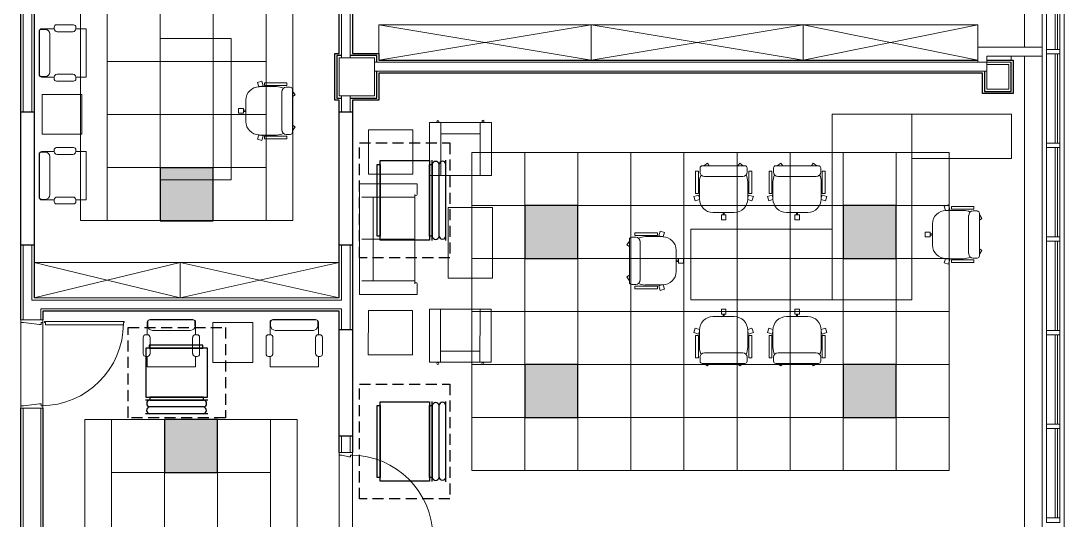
# Model space of a CAD drawing. Header units: millimetres. Extents: x 1722 to 7525, y 2254 to 6279.
# Drawn here: x 6345 to 7525, y 3933 to 4498 of the extents above; entities that cross this region are included whole.
import ezdxf

# ---------------------------------------------------------------- set-up
doc = ezdxf.new("R2010")
doc.units = ezdxf.units.MM
doc.linetypes.add('DASHED2', pattern=[0.375, 0.25, -0.125])
for name, color, linetype in [('-LIGHT', 6, 'Continuous'), ('-SYM', 4, 'Continuous'), ('M-DUCTS', 4, 'Continuous'), ('M-UP', 3, 'Continuous')]:
    doc.layers.add(name, color=color, linetype=linetype)
for name, color, linetype, lineweight in [('A-CLNG', 13, 'Continuous', 9), ('A-CLNG-PATT', 13, 'Continuous', 9), ('A-DOOR', 31, 'Continuous', 9), ('A-DOOR-FRAM', 31, 'Continuous', 18), ('A-GLAZ-CURT', 52, 'Continuous', 9), ('A-GLAZ-CWMG', 51, 'Continuous', 9), ('A-WALL', 113, 'Continuous', 9), ('A-WALL-FNSH', 113, 'Continuous', 30), ('I-FURN', 30, 'Continuous', 9), ('S-COLS', 52, 'Continuous', 9)]:
    doc.layers.add(name, color=color, linetype=linetype, lineweight=lineweight)

# ---------------------------------------------------------------- blocks, each defined once
blk = doc.blocks.new('za-IN-wood door-single panel - 100x210-5134369-08-Fourth Floor Level__18_90')
at = {"layer": 'A-DOOR'}
for p, q in [((0.446, 0.981), (0.446, 0.101)), ((0.47, 0.981), (0.446, 0.981)), ((0.47, 0.991), (0.47, 0.981)), ((0.484, 0.991), (0.47, 0.991)), ((0.484, 0.091), (0.484, 0.991)), ((-0.45, 0.052), (-0.47, 0.052)), ((-0.47, -0.048), (-0.45, 0.032)), ((-0.45, 0.032), (-0.45, 0.052)), ((0.47, 0.101), (0.446, 0.101)), ((0.47, 0.052), (0.45, 0.052)), ((0.45, 0.052), (0.45, 0.032)), ((0.45, 0.032), (0.47, -0.048)), ((0.47, 0.091), (0.47, 0.101)), ((0.484, 0.091), (0.47, 0.091))]:
    blk.add_line(p, q, dxfattribs=at)
blk.add_arc((0.458, 0.053), 0.928, 90, 180, dxfattribs=at)
at = {"layer": 'A-DOOR-FRAM'}
for p, q in [((-0.47, 0.072), (-0.5, 0.072)), ((-0.5, 0.072), (-0.5, -0.078)), ((-0.47, 0.052), (-0.47, 0.072)), ((0.47, 0.072), (0.47, 0.052)), ((0.5, 0.072), (0.47, 0.072)), ((0.5, -0.078), (0.5, 0.072)), ((-0.5, -0.078), (-0.47, -0.078)), ((-0.47, -0.078), (-0.47, -0.048)), ((0.47, -0.048), (0.47, -0.078)), ((0.47, -0.078), (0.5, -0.078))]:
    blk.add_line(p, q, dxfattribs=at)
blk = doc.blocks.new('za-IN-wood door-single panel - 100x210-5134376-08-Fourth Floor Level__18_90')
at = {"layer": 'A-DOOR'}
for p, q in [((-0.47, 0.098), (-0.45, -0.082)), ((0.45, -0.082), (0.47, 0.098)), ((-0.45, -0.102), (-0.47, -0.102)), ((-0.45, -0.082), (-0.45, -0.102)), ((0.45, -0.102), (0.45, -0.082)), ((0.47, -0.102), (0.45, -0.102)), ((0.446, -1.031), (0.446, -0.151)), ((0.47, -0.151), (0.446, -0.151)), ((0.47, -0.141), (0.47, -0.151)), ((0.484, -0.141), (0.47, -0.141)), ((0.484, -0.141), (0.484, -1.041)), ((0.47, -1.031), (0.446, -1.031)), ((0.47, -1.041), (0.47, -1.031)), ((0.484, -1.041), (0.47, -1.041))]:
    blk.add_line(p, q, dxfattribs=at)
blk.add_arc((0.458, -0.103), 0.928, 180, 270, dxfattribs=at)
at = {"layer": 'A-DOOR-FRAM'}
for p, q in [((-0.5, 0.128), (-0.47, 0.128)), ((-0.5, -0.122), (-0.5, 0.128)), ((-0.47, 0.128), (-0.47, 0.098)), ((0.47, 0.128), (0.5, 0.128)), ((0.47, 0.098), (0.47, 0.128)), ((0.5, 0.128), (0.5, -0.122)), ((-0.47, -0.102), (-0.47, -0.122)), ((0.47, -0.122), (0.47, -0.102)), ((-0.47, -0.122), (-0.5, -0.122)), ((0.5, -0.122), (0.47, -0.122))]:
    blk.add_line(p, q, dxfattribs=at)
blk = doc.blocks.new('za-Column bi Cover - se5_400b_430amm-4961025-08-Fourth Floor Level__18_90')
at = {"layer": 'S-COLS', "lineweight": 15}
for p, q in [((-0.2, 0.215), (0.2, 0.215)), ((-0.2, -0.215), (-0.2, 0.215)), ((0.2, 0.215), (0.2, -0.215)), ((0.2, -0.215), (-0.2, -0.215))]:
    blk.add_line(p, q, dxfattribs=at)
blk = doc.blocks.new('za-Column bi Cover - se7_250b_280amm-4961027-08-Fourth Floor Level__18_90')
at = {"layer": 'S-COLS', "lineweight": 15}
for p, q in [((-0.125, 0.14), (0.125, 0.14)), ((-0.125, -0.14), (-0.125, 0.14)), ((0.125, 0.14), (0.125, -0.14)), ((0.125, -0.14), (-0.125, -0.14))]:
    blk.add_line(p, q, dxfattribs=at)
blk = doc.blocks.new('System Panel - Glazed-4624688-08-Fourth Floor Level__18_90')
at = {"layer": 'A-GLAZ-CURT'}
for p, q in [((-0.505, -0.049), (-0.505, -0.024)), ((-0.505, -0.024), (0.505, -0.024)), ((0.505, -0.049), (-0.505, -0.049)), ((0.505, -0.024), (0.505, -0.049))]:
    blk.add_line(p, q, dxfattribs=at)
blk = doc.blocks.new('Rectangular Mullion - 50mm x 150mm-4624682-08-Fourth Floor Level__18_90')
at = {"layer": 'A-GLAZ-CWMG'}
for p, q in [((36.576, -0.582), (36.576, 0.428)), ((36.726, -0.582), (36.726, 0.428))]:
    blk.add_line(p, q, dxfattribs=at)
blk = doc.blocks.new('Rectangular Mullion - 50mm x 150mm-4624683-08-Fourth Floor Level__18_90')
at = {"layer": 'A-GLAZ-CWMG'}
for p, q in [((0.025, 0.075), (-0.025, 0.075)), ((-0.025, 0.075), (-0.025, -0.075)), ((0.025, -0.075), (0.025, 0.075)), ((-0.025, -0.075), (0.025, -0.075))]:
    blk.add_line(p, q, dxfattribs=at)
blk = doc.blocks.new('jsdfksdf')
at = {"layer": 'I-FURN'}
for p, q in [((142805.2, 434311.1), (142791, 434311.1)), ((142805.2, 434313), (142805.2, 434311.1)), ((142827.1, 434315.6), (142807.9, 434315.6)), ((142829.7, 434311.1), (142829.7, 434313)), ((142841.5, 434311.1), (142829.7, 434311.1)), ((142841.5, 434311.1), (142841.5, 434256.5)), ((142788.1, 434308), (142788.1, 434259.7)), ((142788.5, 434308.6), (142788.5, 434259.1)), ((142790.6, 434310.5), (142795.2, 434310.5)), ((142800.2, 434305.4), (142800.2, 434262.2)), ((142808.5, 434307.9), (142826.4, 434307.9)), ((142925.2, 434300.3), (142925.2, 434140.3)), ((143005.2, 434300.3), (142925.2, 434300.3)), ((143005.2, 434140.3), (143005.2, 434300.3)), ((142790.6, 434257.2), (142795.2, 434257.2)), ((142805.1, 434256.5), (142791, 434256.5)), ((142805.1, 434256.5), (142805.1, 434254.7)), ((142807.8, 434252), (142827.1, 434252)), ((142826.4, 434259.7), (142808.4, 434259.7)), ((142841.5, 434256.5), (142829.7, 434256.5)), ((142829.7, 434254.6), (142829.7, 434256.5)), ((143035, 434250.4), (143039.9, 434252)), ((143039.9, 434252), (143041.6, 434246.6)), ((143036.6, 434245.6), (143035, 434250.4)), ((143037.1, 434245.7), (143056.7, 434245.7)), ((143041.6, 434246.6), (143038.6, 434245.7)), ((143043.2, 434250.1), (143068.5, 434250.1)), ((143043.2, 434250.1), (143043.2, 434246.9)), ((143043.2, 434246.9), (143068.5, 434246.9)), ((143072.2, 434245), (143067.7, 434245)), ((143068.5, 434250.1), (143068.5, 434246.9)), ((143074.8, 434194.2), (143074.8, 434242.5)), ((143077.6, 434236.6), (143074.8, 434240.5)), ((142836.5, 434236.9), (142791.5, 434236.8)), ((142791.5, 434236.8), (142836.5, 434236.9)), ((142791.5, 434236.8), (142791.5, 434191.8)), ((142791.5, 434191.8), (142791.5, 434236.8)), ((142836.5, 434191.9), (142836.5, 434236.9)), ((142836.5, 434236.9), (142836.5, 434191.9)), ((143021.8, 434206.3), (143021.8, 434230.4)), ((143062.7, 434196.8), (143062.7, 434239.9)), ((143074.8, 434234.6), (143077.6, 434236.6)), ((143013.6, 434220.9), (143019.2, 434220.9)), ((143013.6, 434215.8), (143013.6, 434220.9)), ((143019.2, 434215.8), (143019.2, 434220.9)), ((143019.2, 434219), (143021.8, 434219)), ((143019.2, 434217.7), (143019.2, 434219)), ((143019.2, 434217.7), (143021.8, 434217.7)), ((143021.8, 434217.7), (143021.8, 434219)), ((143013.6, 434215.8), (143019.2, 434215.8)), ((143229.7, 434205.1), (143242.4, 434205.2)), ((143299.7, 434205.2), (143229.7, 434205.1)), ((143229.7, 434205.1), (143229.8, 434145.1)), ((143229.7, 434205.1), (143229.8, 434145.1)), ((143242.4, 434205.2), (143242.4, 434192.5)), ((143287, 434205.2), (143242.4, 434205.2)), ((143242.4, 434205.2), (143242.5, 434145.2)), ((143287, 434205.2), (143287, 434192.5)), ((143287, 434205.2), (143287.1, 434145.2)), ((143299.7, 434205.2), (143287, 434205.2)), ((143299.7, 434205.2), (143299.8, 434145.2)), ((143299.7, 434205.2), (143299.8, 434145.2)), ((143685.1, 434214.4), (143775.1, 434214.4)), ((143685.1, 434004.4), (143685.1, 434214.4)), ((143888.1, 434214.4), (143775.1, 434214.4)), ((143775.1, 434214.4), (143775.1, 434164.4)), ((143775.1, 434214.4), (143775.1, 434164.4)), ((143888.1, 434214.4), (143775.1, 434214.4)), ((143775.1, 434214.4), (143775.1, 434004.4)), ((143888.1, 434164.4), (143888.1, 434214.4)), ((143888.1, 434164.4), (143888.1, 434214.4)), ((143074.8, 434202.1), (143077.6, 434200.1)), ((143077.6, 434200.1), (143074.8, 434195.9)), ((143160.7, 434196.7), (143210.7, 434196.8)), ((143210.7, 434196.8), (143160.7, 434196.7)), ((143160.7, 434146.7), (143160.7, 434196.7)), ((143160.7, 434196.7), (143160.7, 434146.7)), ((143210.7, 434196.8), (143210.7, 434146.8)), ((143210.7, 434146.8), (143210.7, 434196.8)), ((142791.5, 434191.8), (142836.5, 434191.9)), ((142836.5, 434191.9), (142791.5, 434191.8)), ((143035, 434186.3), (143036.6, 434191.1)), ((143039.9, 434184.7), (143035, 434186.3)), ((143037.1, 434191), (143056.7, 434191)), ((143041.6, 434190.1), (143038.6, 434191)), ((143039.9, 434184.7), (143041.6, 434190.1)), ((143043.2, 434189.8), (143068.5, 434189.8)), ((143043.2, 434186.6), (143043.2, 434189.8)), ((143043.2, 434186.6), (143068.5, 434186.6)), ((143072.2, 434191.7), (143067.7, 434191.7)), ((143068.5, 434186.6), (143068.5, 434189.8)), ((143287, 434192.5), (143242.4, 434192.5)), ((142788.5, 434120.1), (142788.5, 434169.6)), ((142790.6, 434171.6), (142795.2, 434171.6)), ((142805.1, 434172.2), (142791, 434172.2)), ((142805.1, 434172.2), (142805.1, 434174)), ((142807.8, 434176.7), (142827.1, 434176.7)), ((142829.7, 434174.1), (142829.7, 434172.2)), ((142841.5, 434172.2), (142829.7, 434172.2)), ((142841.5, 434117.6), (142841.5, 434172.2)), ((142788.1, 434120.8), (142788.1, 434169)), ((142800.2, 434123.3), (142800.2, 434166.5)), ((142826.4, 434169), (142808.4, 434169)), ((143544, 434159.1), (143539.8, 434156.2)), ((143546.1, 434156.2), (143544, 434159.1)), ((143578.5, 434156.2), (143580.6, 434159.1)), ((143580.6, 434159.1), (143584.5, 434156.2)), ((143627.2, 434159.1), (143623, 434156.2)), ((143629.3, 434156.2), (143627.2, 434159.1)), ((143661.7, 434156.2), (143663.8, 434159.1)), ((143663.8, 434159.1), (143667.7, 434156.2)), ((143775.1, 434164.4), (143888.1, 434164.4)), ((143775.1, 434164.4), (143888.1, 434164.4)), ((143210.7, 434146.8), (143160.7, 434146.7)), ((143160.7, 434146.7), (143210.7, 434146.8)), ((143530.6, 434149.9), (143533.8, 434149.9)), ((143530.6, 434124.7), (143530.6, 434149.9)), ((143533.8, 434124.7), (143533.8, 434149.9)), ((143535.7, 434153.7), (143535.7, 434149.2)), ((143538.2, 434156.2), (143586.4, 434156.2)), ((143589, 434153.7), (143589, 434149.2)), ((143590.8, 434124.7), (143590.8, 434149.9)), ((143594.1, 434149.9), (143590.8, 434149.9)), ((143594.1, 434124.7), (143594.1, 434149.9)), ((143613.8, 434149.9), (143617, 434149.9)), ((143613.8, 434124.7), (143613.8, 434149.9)), ((143617, 434124.7), (143617, 434149.9)), ((143618.9, 434153.7), (143618.9, 434149.2)), ((143621.4, 434156.2), (143669.6, 434156.2)), ((143672.2, 434153.7), (143672.2, 434149.2)), ((143674, 434124.7), (143674, 434149.9)), ((143677.3, 434149.9), (143674, 434149.9)), ((143677.3, 434124.7), (143677.3, 434149.9)), ((142925.2, 434140.3), (143005.2, 434140.3)), ((143150.6, 434135.7), (143150.6, 434010.7)), ((143215.6, 434135.7), (143150.6, 434135.7)), ((143215.6, 434123.8), (143215.6, 434135.7)), ((143229.8, 434145.1), (143242.5, 434145.2)), ((143299.8, 434145.2), (143229.8, 434145.1)), ((143299.8, 434145.2), (143287.1, 434145.2)), ((143535, 434118.5), (143535, 434138.1)), ((143540.7, 434144.1), (143583.9, 434144.1)), ((143589.6, 434118.5), (143589.6, 434138.1)), ((143618.2, 434118.5), (143618.2, 434138.1)), ((143623.9, 434144.1), (143667.1, 434144.1)), ((143672.8, 434118.5), (143672.8, 434138.1)), ((143213.1, 434022.7), (143213.1, 434123.8)), ((143528.6, 434121.3), (143534, 434123.1)), ((143530.6, 434124.7), (143533.8, 434124.7)), ((143534, 434123.1), (143535, 434120)), ((143590.6, 434123.1), (143589.6, 434120)), ((143596, 434121.3), (143590.6, 434123.1)), ((143594.1, 434124.7), (143590.8, 434124.7)), ((143611.8, 434121.3), (143617.2, 434123.1)), ((143613.8, 434124.7), (143617, 434124.7)), ((143617.2, 434123.1), (143618.2, 434120)), ((143673.8, 434123.1), (143672.8, 434120)), ((143679.2, 434121.3), (143673.8, 434123.1)), ((143677.3, 434124.7), (143674, 434124.7)), ((142790.6, 434118.2), (142795.2, 434118.2)), ((142805.2, 434117.6), (142791, 434117.6)), ((142805.2, 434115.7), (142805.2, 434117.6)), ((142827.1, 434113.1), (142807.9, 434113.1)), ((142808.5, 434120.8), (142826.4, 434120.8)), ((142841.5, 434117.6), (142829.7, 434117.6)), ((142829.7, 434117.6), (142829.7, 434115.7)), ((143153.1, 434120.5), (143165.8, 434120.5)), ((143153.1, 434120.5), (143213.1, 434120.5)), ((143165.8, 434025.9), (143165.8, 434120.5)), ((143528.6, 434121.3), (143530.2, 434116.5)), ((143530.2, 434116.5), (143535, 434118.1)), ((143589.6, 434118.1), (143594.4, 434116.5)), ((143594.4, 434116.5), (143596, 434121.3)), ((143611.8, 434121.3), (143613.4, 434116.5)), ((143613.4, 434116.5), (143618.2, 434118.1)), ((143672.8, 434118.1), (143677.6, 434116.5)), ((143677.6, 434116.5), (143679.2, 434121.3)), ((143816.7, 434112.1), (143811.9, 434110.5)), ((143811.9, 434110.5), (143813.4, 434105.7)), ((143816.7, 434112.1), (143818.4, 434106.7)), ((143300.9, 434109.1), (143250.9, 434109.1)), ((143250.9, 434109.1), (143250.9, 434029.1)), ((143250.9, 434029.1), (143250.9, 434109.1)), ((143250.9, 434109.1), (143300.9, 434109.1)), ((143300.9, 434029.1), (143300.9, 434109.1)), ((143300.9, 434109.1), (143300.9, 434029.1)), ((143550.2, 434103.3), (143574.4, 434103.3)), ((143559.8, 434100.7), (143564.9, 434100.7)), ((143559.8, 434095), (143559.8, 434100.7)), ((143561.7, 434103.3), (143562.9, 434103.3)), ((143561.7, 434100.7), (143561.7, 434103.3)), ((143561.7, 434100.7), (143562.9, 434100.7)), ((143562.9, 434100.7), (143562.9, 434103.3)), ((143564.9, 434095), (143564.9, 434100.7)), ((143633.4, 434103.3), (143657.6, 434103.3)), ((143643, 434100.7), (143648.1, 434100.7)), ((143643, 434095), (143643, 434100.7)), ((143644.9, 434103.3), (143646.1, 434103.3)), ((143644.9, 434100.7), (143644.9, 434103.3)), ((143644.9, 434100.7), (143646.1, 434100.7)), ((143646.1, 434100.7), (143646.1, 434103.3)), ((143648.1, 434095), (143648.1, 434100.7)), ((143813.9, 434105.7), (143833.5, 434105.7)), ((143818.4, 434106.7), (143815.4, 434105.7)), ((143820, 434110.2), (143845.3, 434110.2)), ((143820, 434110.2), (143820, 434107)), ((143820, 434107), (143845.3, 434107)), ((143839.5, 434100), (143839.5, 434056.8)), ((143849.1, 434105.1), (143844.6, 434105.1)), ((143845.3, 434110.2), (143845.3, 434107)), ((143851.6, 434102.5), (143851.6, 434054.3)), ((143854.4, 434096.7), (143851.6, 434100.9)), ((143559.8, 434095), (143564.9, 434095)), ((143643, 434095), (143648.1, 434095)), ((143798.7, 434090.5), (143798.7, 434066.4)), ((143851.6, 434094.6), (143854.4, 434096.7)), ((143458.4, 434075.3), (143462.9, 434075.3)), ((143462.1, 434080.4), (143462.1, 434077.2)), ((143487.4, 434080.4), (143462.1, 434080.4)), ((143487.4, 434077.2), (143462.1, 434077.2)), ((143493.5, 434076), (143473.9, 434076)), ((143487.4, 434080.4), (143487.4, 434077.2)), ((143490.7, 434082.3), (143489, 434077)), ((143489, 434077), (143492, 434076)), ((143495.6, 434080.8), (143490.7, 434082.3)), ((143494, 434076), (143495.6, 434080.8)), ((143685.1, 434084.4), (143525.1, 434084.4)), ((143525.1, 434084.4), (143525.1, 434004.4)), ((143685.1, 434004.4), (143685.1, 434084.4)), ((143790.4, 434081), (143796, 434081)), ((143790.4, 434081), (143790.4, 434075.9)), ((143790.4, 434075.9), (143796, 434075.9)), ((143796, 434081), (143796, 434075.9)), ((143796, 434079.1), (143798.7, 434079.1)), ((143796, 434079.1), (143796, 434077.8)), ((143796, 434077.8), (143798.7, 434077.8)), ((143798.7, 434079.1), (143798.7, 434077.8)), ((143153.1, 434073.2), (143213.1, 434073.2)), ((143453, 434066.9), (143455.8, 434070.8)), ((143455.8, 434064.9), (143453, 434066.9)), ((143455.8, 434024.5), (143455.8, 434072.8)), ((143467.9, 434027.1), (143467.9, 434070.2)), ((143508.8, 434036.6), (143508.8, 434060.7)), ((143849.1, 434051.8), (143844.6, 434051.8)), ((143851.6, 434062.2), (143854.4, 434060.2)), ((143854.4, 434060.2), (143851.6, 434056.3)), ((143511.4, 434049.3), (143508.8, 434049.3)), ((143508.8, 434048), (143508.8, 434049.3)), ((143511.4, 434048), (143508.8, 434048)), ((143517, 434051.2), (143511.4, 434051.2)), ((143511.4, 434046.1), (143511.4, 434051.2)), ((143511.4, 434048), (143511.4, 434049.3)), ((143517, 434046.1), (143511.4, 434046.1)), ((143517, 434046.1), (143517, 434051.2)), ((143813.4, 434051.1), (143811.9, 434046.3)), ((143811.9, 434046.3), (143816.7, 434044.8)), ((143813.9, 434051.1), (143833.5, 434051.1)), ((143818.4, 434050.1), (143815.4, 434051.1)), ((143816.7, 434044.8), (143818.4, 434050.1)), ((143820, 434049.9), (143845.3, 434049.9)), ((143820, 434046.7), (143820, 434049.9)), ((143820, 434046.7), (143845.3, 434046.7)), ((143845.3, 434046.7), (143845.3, 434049.9)), ((143250.9, 434029.1), (143300.9, 434029.1)), ((143300.9, 434029.1), (143250.9, 434029.1)), ((143455.8, 434032.5), (143453, 434030.4)), ((143453, 434030.4), (143455.8, 434026.2)), ((143153.1, 434025.9), (143165.8, 434025.9)), ((143153.1, 434025.9), (143213.1, 434025.9)), ((143215.6, 434010.7), (143215.6, 434022.7)), ((143458.4, 434022), (143462.9, 434022)), ((143487.4, 434020.1), (143462.1, 434020.1)), ((143462.1, 434016.9), (143462.1, 434020.1)), ((143487.4, 434016.9), (143462.1, 434016.9)), ((143493.5, 434021.4), (143473.9, 434021.4)), ((143487.4, 434016.9), (143487.4, 434020.1)), ((143489, 434020.4), (143492, 434021.4)), ((143490.7, 434015), (143489, 434020.4)), ((143490.7, 434015), (143495.6, 434016.6)), ((143495.6, 434016.6), (143494, 434021.4)), ((143150.6, 434010.7), (143215.6, 434010.7)), ((143525.1, 434004.4), (143685.1, 434004.4)), ((143775.1, 434004.4), (143685.1, 434004.4)), ((143160.6, 433992.3), (143160.5, 433942.3)), ((143160.5, 433942.3), (143160.6, 433992.3)), ((143210.6, 433992.3), (143160.6, 433992.3)), ((143160.6, 433992.3), (143210.6, 433992.3)), ((143210.5, 433942.3), (143210.6, 433992.3)), ((143210.6, 433992.3), (143210.5, 433942.3)), ((143229.5, 433933.9), (143229.6, 433993.9)), ((143229.5, 433933.9), (143229.6, 433993.9)), ((143229.6, 433993.9), (143242.3, 433993.9)), ((143299.6, 433993.9), (143229.6, 433993.9)), ((143242.2, 433933.9), (143242.3, 433993.9)), ((143286.8, 433933.9), (143286.9, 433993.9)), ((143299.6, 433993.9), (143286.9, 433993.9)), ((143299.5, 433933.9), (143299.6, 433993.9)), ((143299.5, 433933.9), (143299.6, 433993.9)), ((143559.8, 433993.8), (143559.8, 433988.2)), ((143559.8, 433993.8), (143564.9, 433993.8)), ((143564.9, 433993.8), (143564.9, 433988.2)), ((143643, 433993.8), (143643, 433988.2)), ((143643, 433993.8), (143648.1, 433993.8)), ((143648.1, 433993.8), (143648.1, 433988.2)), ((142913, 433981.8), (142962.5, 433981.8)), ((142913.6, 433982.2), (142961.9, 433982.2)), ((143101.5, 433981.8), (143051.9, 433981.8)), ((143100.8, 433982.2), (143052.6, 433982.2)), ((143550.2, 433985.5), (143574.4, 433985.5)), ((143559.8, 433988.2), (143564.9, 433988.2)), ((143561.7, 433988.2), (143561.7, 433985.5)), ((143561.7, 433988.2), (143562.9, 433988.2)), ((143561.7, 433985.5), (143562.9, 433985.5)), ((143562.9, 433988.2), (143562.9, 433985.5)), ((143633.4, 433985.5), (143657.6, 433985.5)), ((143643, 433988.2), (143648.1, 433988.2)), ((143644.9, 433988.2), (143644.9, 433985.5)), ((143644.9, 433988.2), (143646.1, 433988.2)), ((143644.9, 433985.5), (143646.1, 433985.5)), ((143646.1, 433988.2), (143646.1, 433985.5)), ((142910.5, 433965), (142910.5, 433979.3)), ((142911.1, 433979.7), (142911.1, 433975.1)), ((142916.2, 433970), (142959.4, 433970)), ((142964.4, 433979.7), (142964.4, 433975.1)), ((142965.1, 433965.1), (142965.1, 433979.3)), ((143029.7, 433978.8), (142984.7, 433978.8)), ((142984.7, 433978.8), (142984.8, 433933.8)), ((142984.8, 433933.8), (142984.7, 433978.8)), ((142984.7, 433978.8), (143029.7, 433978.8)), ((143029.8, 433933.8), (143029.7, 433978.8)), ((143029.7, 433978.8), (143029.8, 433933.8)), ((143049.4, 433965.1), (143049.4, 433979.3)), ((143050, 433979.7), (143050, 433975.1)), ((143098.3, 433970), (143055.1, 433970)), ((143103.4, 433979.7), (143103.4, 433975.1)), ((143104, 433965), (143104, 433979.3)), ((143528.6, 433967.5), (143530.2, 433972.3)), ((143530.2, 433972.3), (143535, 433970.8)), ((143534, 433965.8), (143535, 433968.8)), ((143535, 433970.3), (143535, 433950.7)), ((143589.6, 433970.8), (143594.4, 433972.3)), ((143589.6, 433970.3), (143589.6, 433950.7)), ((143590.6, 433965.8), (143589.6, 433968.8)), ((143594.4, 433972.3), (143596, 433967.5)), ((143611.8, 433967.5), (143613.4, 433972.3)), ((143613.4, 433972.3), (143618.2, 433970.8)), ((143617.2, 433965.8), (143618.2, 433968.8)), ((143618.2, 433970.3), (143618.2, 433950.7)), ((143672.8, 433970.8), (143677.6, 433972.3)), ((143672.8, 433970.3), (143672.8, 433950.7)), ((143673.8, 433965.8), (143672.8, 433968.8)), ((143677.6, 433972.3), (143679.2, 433967.5)), ((142905.9, 433943.2), (142905.9, 433962.3)), ((142908.6, 433965), (142910.5, 433965)), ((142913.7, 433961.8), (142913.7, 433943.8)), ((142961.8, 433943.8), (142961.8, 433961.9)), ((142965.1, 433965.1), (142966.9, 433965.1)), ((142969.6, 433962.4), (142969.6, 433943.2)), ((143044.9, 433962.4), (143044.9, 433943.2)), ((143049.4, 433965.1), (143047.6, 433965.1)), ((143052.6, 433943.8), (143052.6, 433961.9)), ((143100.8, 433961.8), (143100.8, 433943.8)), ((143105.8, 433965), (143104, 433965)), ((143108.5, 433943.2), (143108.5, 433962.3)), ((143528.6, 433967.5), (143534, 433965.8)), ((143530.6, 433964.2), (143530.6, 433938.9)), ((143530.6, 433964.2), (143533.8, 433964.2)), ((143533.8, 433964.2), (143533.8, 433938.9)), ((143596, 433967.5), (143590.6, 433965.8)), ((143590.8, 433964.2), (143590.8, 433938.9)), ((143594.1, 433964.2), (143590.8, 433964.2)), ((143594.1, 433964.2), (143594.1, 433938.9)), ((143611.8, 433967.5), (143617.2, 433965.8)), ((143613.8, 433964.2), (143613.8, 433938.9)), ((143613.8, 433964.2), (143617, 433964.2)), ((143617, 433964.2), (143617, 433938.9)), ((143679.2, 433967.5), (143673.8, 433965.8)), ((143674, 433964.2), (143674, 433938.9)), ((143677.3, 433964.2), (143674, 433964.2)), ((143677.3, 433964.2), (143677.3, 433938.9)), ((143242.2, 433933.9), (143242.2, 433946.6)), ((143286.8, 433946.6), (143242.2, 433946.6)), ((143286.8, 433933.9), (143286.8, 433946.6)), ((142910.5, 433940.6), (142908.6, 433940.6)), ((142910.5, 433928.7), (142910.5, 433940.6)), ((142965.1, 433928.7), (142965.1, 433940.6)), ((142967, 433940.6), (142965.1, 433940.6)), ((142984.8, 433933.8), (143029.8, 433933.8)), ((143029.8, 433933.8), (142984.8, 433933.8)), ((143047.5, 433940.6), (143049.4, 433940.6)), ((143049.4, 433928.7), (143049.4, 433940.6)), ((143104, 433928.7), (143104, 433940.6)), ((143104, 433940.6), (143105.9, 433940.6)), ((143160.5, 433942.3), (143210.5, 433942.3)), ((143210.5, 433942.3), (143160.5, 433942.3)), ((143229.5, 433933.9), (143242.2, 433933.9)), ((143299.5, 433933.9), (143229.5, 433933.9)), ((143286.8, 433933.9), (143242.2, 433933.9)), ((143299.5, 433933.9), (143286.8, 433933.9)), ((143530.6, 433938.9), (143533.8, 433938.9)), ((143535.7, 433935.1), (143535.7, 433939.6)), ((143540.7, 433944.7), (143583.9, 433944.7)), ((143589, 433935.1), (143589, 433939.6)), ((143594.1, 433938.9), (143590.8, 433938.9)), ((143613.8, 433938.9), (143617, 433938.9)), ((143618.9, 433935.1), (143618.9, 433939.6)), ((143623.9, 433944.7), (143667.1, 433944.7)), ((143672.2, 433935.1), (143672.2, 433939.6)), ((143677.3, 433938.9), (143674, 433938.9)), ((142910.5, 433928.7), (142965.1, 433928.7)), ((143104, 433928.7), (143049.4, 433928.7)), ((143538.2, 433932.6), (143586.4, 433932.6)), ((143544, 433929.8), (143539.8, 433932.6)), ((143546.1, 433932.6), (143544, 433929.8)), ((143578.5, 433932.6), (143580.6, 433929.8)), ((143580.6, 433929.8), (143584.5, 433932.6)), ((143621.4, 433932.6), (143669.6, 433932.6)), ((143627.2, 433929.8), (143623, 433932.6)), ((143629.3, 433932.6), (143627.2, 433929.8)), ((143661.7, 433932.6), (143663.8, 433929.8)), ((143663.8, 433929.8), (143667.7, 433932.6))]:
    blk.add_line(p, q, dxfattribs=at)
for centre, radius, start, end in [((142791, 434308.6), 2.54, 90, 180), ((142807.9, 434313), 2.69, 90, 180), ((142808.5, 434311.1), 3.23, 180, 270), ((142826.4, 434311.1), 3.23, 270, 0), ((142827.1, 434313), 2.62, 0, 90), ((142790.6, 434308), 2.54, 90, 180), ((142795.2, 434305.4), 5.08, 0, 90), ((142790.6, 434259.7), 2.54, 180, 270), ((142791, 434259.1), 2.54, 180, 270), ((142795.2, 434262.2), 5.08, 270, 0), ((142808.4, 434256.5), 3.23, 90, 180), ((142807.8, 434254.7), 2.69, 180, 270), ((142826.4, 434256.5), 3.23, 0, 90), ((142827.1, 434254.6), 2.62, 270, 0), ((143037.1, 434230.4), 15.2, 90, 180), ((143056.7, 434227.9), 17.8, 63.8316, 90), ((143067.7, 434239.9), 5.07, 90, 180), ((143072.2, 434242.5), 2.52, 0, 90), ((143037.1, 434206.3), 15.2, 180, 270), ((143239.2, 434206.4), 1.11, 0.0478, 180.0478), ((143239.2, 434206.4), 1.11, 180.0478, 0.0478), ((143290.2, 434206.5), 1.11, 0.0478, 180.0478), ((143290.2, 434206.5), 1.11, 180.0478, 0.0478), ((143056.7, 434208.8), 17.8, 270, 296.1658), ((143067.7, 434196.8), 5.07, 180, 270), ((143072.2, 434194.2), 2.52, 270, 0), ((142790.6, 434169), 2.54, 90, 180), ((142791, 434169.6), 2.54, 90, 180), ((142795.2, 434166.5), 5.08, 0, 90), ((142807.8, 434174), 2.69, 90, 180), ((142808.4, 434172.2), 3.23, 180, 270), ((142826.4, 434172.2), 3.23, 270, 0), ((142827.1, 434174.1), 2.62, 0, 90), ((143552.8, 434138.1), 17.8, 153.8342, 180), ((143538.2, 434153.7), 2.52, 90, 180), ((143540.7, 434149.2), 5.07, 180, 270), ((143583.9, 434149.2), 5.07, 270, 0), ((143586.4, 434153.7), 2.52, 0, 90), ((143571.8, 434138.1), 17.8, 0, 26.1684), ((143636, 434138.1), 17.8, 153.8342, 180), ((143621.4, 434153.7), 2.52, 90, 180), ((143623.9, 434149.2), 5.07, 180, 270), ((143667.1, 434149.2), 5.07, 270, 0), ((143669.6, 434153.7), 2.52, 0, 90), ((143655, 434138.1), 17.8, 0, 26.1684), ((142795.2, 434123.3), 5.08, 270, 0), ((143214.4, 434123.8), 1.25, 180, 0), ((142790.6, 434120.8), 2.54, 180, 270), ((142791, 434120.1), 2.54, 180, 270), ((142808.5, 434117.6), 3.23, 90, 180), ((142807.9, 434115.7), 2.69, 180, 270), ((142826.4, 434117.6), 3.23, 0, 90), ((142827.1, 434115.7), 2.62, 270, 0), ((143550.2, 434118.5), 15.2, 180, 270), ((143574.4, 434118.5), 15.2, 270, 0), ((143633.4, 434118.5), 15.2, 180, 270), ((143657.6, 434118.5), 15.2, 270, 0), ((143813.9, 434090.5), 15.2, 90, 180), ((143833.5, 434087.9), 17.8, 63.8342, 90), ((143844.6, 434100), 5.07, 90, 180), ((143849.1, 434102.5), 2.52, 0, 90), ((143458.4, 434072.8), 2.52, 90, 180), ((143462.9, 434070.2), 5.07, 0, 90), ((143473.9, 434058.2), 17.8, 90, 116.1684), ((143493.5, 434060.7), 15.2, 0, 90), ((143813.9, 434066.4), 15.2, 180, 270), ((143833.5, 434068.9), 17.8, 270, 296.1684), ((143844.6, 434056.8), 5.07, 180, 270), ((143849.1, 434054.3), 2.52, 270, 0), ((143493.5, 434036.6), 15.2, 270, 0), ((143214.4, 434022.7), 1.25, 0, 180), ((143458.4, 434024.5), 2.52, 180, 270), ((143462.9, 434027.1), 5.07, 270, 0), ((143473.9, 434039.1), 17.8, 243.8342, 270), ((142913, 433979.3), 2.54, 90, 180), ((142913.6, 433979.7), 2.54, 90, 180), ((142961.9, 433979.7), 2.54, 0, 90), ((142962.5, 433979.3), 2.54, 0, 90), ((143051.9, 433979.3), 2.54, 90, 180), ((143052.6, 433979.7), 2.54, 90, 180), ((143100.8, 433979.7), 2.54, 0, 90), ((143101.5, 433979.3), 2.54, 0, 90), ((143550.2, 433970.3), 15.2, 90, 180), ((143574.4, 433970.3), 15.2, 0, 90), ((143633.4, 433970.3), 15.2, 90, 180), ((143657.6, 433970.3), 15.2, 0, 90), ((142916.2, 433975.1), 5.08, 180, 270), ((142959.4, 433975.1), 5.08, 270, 0), ((143055.1, 433975.1), 5.08, 180, 270), ((143098.3, 433975.1), 5.08, 270, 0), ((142908.6, 433962.3), 2.69, 90, 180), ((142910.5, 433961.8), 3.23, 0, 90), ((142965.1, 433961.9), 3.23, 90, 180), ((142966.9, 433962.4), 2.69, 0, 90), ((143047.6, 433962.4), 2.69, 90, 180), ((143049.4, 433961.9), 3.23, 0, 90), ((143104, 433961.8), 3.23, 90, 180), ((143105.8, 433962.3), 2.69, 0, 90), ((143552.8, 433950.7), 17.8, 180, 206.1658), ((143571.8, 433950.7), 17.8, 333.8316, 0), ((143636, 433950.7), 17.8, 180, 206.1658), ((143655, 433950.7), 17.8, 333.8316, 0), ((142908.6, 433943.2), 2.62, 180, 270), ((142910.5, 433943.8), 3.23, 270, 0), ((142965.1, 433943.8), 3.23, 180, 270), ((142967, 433943.2), 2.62, 270, 0), ((143047.5, 433943.2), 2.62, 180, 270), ((143049.4, 433943.8), 3.23, 270, 0), ((143104, 433943.8), 3.23, 180, 270), ((143105.9, 433943.2), 2.62, 270, 0), ((143239, 433932.6), 1.11, 359.9522, 179.9522), ((143290, 433932.6), 1.11, 359.9522, 179.9522), ((143540.7, 433939.6), 5.07, 90, 180), ((143538.2, 433935.1), 2.52, 180, 270), ((143583.9, 433939.6), 5.07, 0, 90), ((143586.4, 433935.1), 2.52, 270, 0), ((143623.9, 433939.6), 5.07, 90, 180), ((143621.4, 433935.1), 2.52, 180, 270), ((143667.1, 433939.6), 5.07, 0, 90), ((143669.6, 433935.1), 2.52, 270, 0), ((143239, 433932.6), 1.11, 179.9522, 359.9522), ((143290, 433932.6), 1.11, 179.9522, 359.9522)]:
    blk.add_arc(centre, radius, start, end, dxfattribs=at)
blk = doc.blocks.new('*U138')
at = {"layer": '-LIGHT'}
h = blk.add_hatch(color=256, dxfattribs=at)
h.set_gradient(color1=(250, 230, 5), color2=(251, 249, 157), tint=1, name='SPHERICAL')
h.paths.add_polyline_path([(-30, -30), (30, -30), (30, 30), (-30, 30)])
at = {"layer": '-SYM', "color": 4}
blk.add_lwpolyline([(-30, -30), (30, -30), (30, 30), (-30, 30)], close=True, dxfattribs=at)
blk = doc.blocks.new('A$C6E631D91')
at = {"layer": 'M-DUCTS', "color": 244, "linetype": 'DASHED2', "ltscale": 500, "true_color": 0x991b1e, "elevation": 0}
for points in [[(-6347, -7713), (-7371, -7713), (-7371, -6413), (-6347, -6413)], [(-6347, -10440), (-7371, -10440), (-7371, -9140), (-6347, -9140)]]:
    blk.add_lwpolyline(points, close=True, dxfattribs=at)
at = {"layer": 'M-DUCTS', "color": 244, "linetype": 'DASHED2', "ltscale": 500, "true_color": 0x991b1e}
blk.add_lwpolyline([(-9988, -9521), (-9988, -8500), (-8887, -8500), (-8887, -9521)], close=True, dxfattribs=at)
at = {"layer": 'M-UP', "color": 244, "true_color": 0x991b1e}
for p, q in [((-7138, -6613, 0), (-6580, -6613, 0)), ((-7138, -7513, 0), (-7138, -6613, 0)), ((-6580, -6613, 0), (-6580, -7513)), ((-6547, -7517, 0), (-6547, -6608, 0)), ((-6469, -7469, 0), (-6469, -6656, 0)), ((-6392, -7518, 0), (-6392, -6609, 0)), ((-6580, -7513), (-7138, -7513)), ((-9788, -8733), (-9788, -9288)), ((-9088, -8733), (-9788, -8733)), ((-9088, -9288), (-9088, -8733)), ((-9085, -9321), (-9790, -9321)), ((-9788, -9288), (-9088, -9288)), ((-9133, -9399), (-9742, -9399)), ((-7138, -9340, 0), (-6580, -9340, 0)), ((-7138, -10240, 0), (-7138, -9340, 0)), ((-6580, -9340, 0), (-6580, -10240)), ((-6547, -10244, 0), (-6547, -9336, 0)), ((-6469, -10196, 0), (-6469, -9384, 0)), ((-6392, -10245, 0), (-6392, -9336, 0)), ((-9084, -9477), (-9789, -9477)), ((-6580, -10240), (-7138, -10240))]:
    blk.add_line(p, q, dxfattribs=at)
at = {"layer": 'M-UP', "color": 244, "true_color": 0x991b1e, "elevation": 0}
for points in [[(-7171, -7469), (-7171, -6656), (-7138, -6656), (-7138, -7469)], [(-6580, -7469), (-6580, -6656), (-6547, -6656), (-6547, -7469)], [(-7171, -10196), (-7171, -9384), (-7138, -9384), (-7138, -10196)], [(-6580, -10196), (-6580, -9384), (-6547, -9384), (-6547, -10196)]]:
    blk.add_lwpolyline(points, close=True, dxfattribs=at)
at = {"layer": 'M-UP', "color": 244, "true_color": 0x991b1e}
for points in [[(-9140, -8700), (-9749, -8700), (-9749, -8733), (-9140, -8733)], [(-9133, -9288), (-9742, -9288), (-9742, -9321), (-9133, -9321)]]:
    blk.add_lwpolyline(points, close=True, dxfattribs=at)
for centre, start, end in [((-6508, -6661, 0), 7.5, 172.5), ((-6431, -6659, 0), 7.5, 172.5), ((-6508, -7464, 0), 187.5, 352.5), ((-6431, -7461, 0), 187.5, 352.5), ((-9737, -9360), 97.5, 262.5), ((-9138, -9360), 277.5, 82.5), ((-9739, -9438), 97.5, 262.5), ((-9140, -9438), 277.5, 82.5), ((-6508, -9389, 0), 7.5, 172.5), ((-6431, -9386, 0), 7.5, 172.5), ((-6508, -10191, 0), 187.5, 352.5), ((-6431, -10189, 0), 187.5, 352.5)]:
    blk.add_arc(centre, 39.3, start, end, dxfattribs=at)
blk = doc.blocks.new('PRIS')
at = {"layer": '-LIGHT'}
h = blk.add_hatch(color=256, dxfattribs=at)
h.set_gradient(color1=(250, 230, 5), color2=(251, 249, 157), tint=1, name='SPHERICAL')
h.paths.add_polyline_path([(-30, -30), (30, -30), (30, 30), (-30, 30)])
at = {"layer": '-SYM', "color": 4}
blk.add_lwpolyline([(-30, -30), (30, -30), (30, 30), (-30, 30)], close=True, dxfattribs=at)
blk = doc.blocks.new('KJDKSFSF')
at = {"layer": 'I-FURN'}
for p, q in [((106426, 4998), (104026, 4998)), ((104026, 4998), (104026, 4598)), ((106426, 4998), (104026, 4598)), ((106426, 4598), (104026, 4998)), ((104026, 4598), (104026, 4998)), ((104026, 4998), (106426, 4998)), ((106426, 4598), (106426, 4998)), ((106426, 4998), (106426, 4598)), ((108826, 4998), (106426, 4998)), ((106426, 4998), (106426, 4598)), ((108826, 4998), (106426, 4598)), ((108826, 4598), (106426, 4998)), ((106426, 4598), (106426, 4998)), ((106426, 4998), (108826, 4998)), ((108826, 4598), (108826, 4998)), ((108826, 4998), (108826, 4598)), ((110801, 4998), (108826, 4998)), ((108826, 4998), (108826, 4598)), ((110801, 4998), (108826, 4598)), ((110801, 4598), (108826, 4998)), ((108826, 4598), (108826, 4998)), ((108826, 4998), (110801, 4998)), ((110801, 4598), (110801, 4998)), ((110801, 4998), (110801, 4598)), ((104026, 4598), (106426, 4598)), ((106426, 4598), (104026, 4598)), ((106426, 4598), (108826, 4598)), ((108826, 4598), (106426, 4598)), ((108826, 4598), (110801, 4598)), ((110801, 4598), (108826, 4598)), ((101776, 2308), (100126, 2308)), ((100126, 2308), (100126, 1908)), ((100126, 1908), (101776, 2308)), ((100126, 2308), (101776, 1908)), ((100126, 1908), (100126, 2308)), ((100126, 2308), (101776, 2308)), ((101776, 1908), (101776, 2308)), ((101776, 2308), (101776, 1908)), ((103576, 2308), (101776, 2308)), ((101776, 2308), (101776, 1908)), ((101776, 1908), (103576, 2308)), ((101776, 2308), (103576, 1908)), ((101776, 1908), (101776, 2308)), ((101776, 2308), (103576, 2308)), ((103576, 1908), (103576, 2308)), ((103576, 2308), (103576, 1908)), ((100126, 1908), (101776, 1908)), ((101776, 1908), (100126, 1908)), ((101776, 1908), (103576, 1908)), ((103576, 1908), (101776, 1908))]:
    blk.add_line(p, q, dxfattribs=at)

msp = doc.modelspace()

# ---------------------------------------------------------------- linework, layer by layer
at = {"layer": 'A-CLNG'}
for p, q in [((7480.3, 4909.4), (7480.3, 4467.9)), ((6412.8, 4571.7), (6412.8, 4271.7)), ((6652.8, 4271.7), (6652.8, 4571.7)), ((7465.3, 4453.4), (7465.3, 4457.9)), ((7480.3, 4457.9), (7480.3, 3824.4)), ((6855.3, 4348.9), (6855.3, 3988.9)), ((7395.3, 4348.9), (6855.3, 4348.9)), ((7395.3, 3988.9), (7395.3, 4348.9)), ((6412.8, 4271.7), (6652.8, 4271.7)), ((6657.8, 4046.7), (6417.8, 4046.7)), ((6417.8, 4046.7), (6417.8, 3746.7)), ((6657.8, 3746.7), (6657.8, 4046.7)), ((6855.3, 3988.9), (7395.3, 3988.9))]:
    msp.add_line(p, q, dxfattribs=at)
at = {"layer": 'A-CLNG-PATT', "color": 244, "true_color": 0x991b1e}
for p, q in [((6442.8, 4571.7), (6442.8, 4271.7)), ((6502.8, 4571.7), (6502.8, 4271.7)), ((6562.8, 4571.7), (6562.8, 4271.7)), ((6622.8, 4571.7), (6622.8, 4271.7)), ((6622.8, 4451.7), (6442.8, 4451.7)), ((6622.8, 4391.7), (6442.8, 4391.7)), ((6855.3, 3988.9), (6855.3, 4348.9)), ((6855.3, 4348.9), (7395.3, 4348.9)), ((6915.3, 3988.9), (6915.3, 4348.9)), ((6975.3, 3988.9), (6975.3, 4348.9)), ((7035.3, 3988.9), (7035.3, 4348.9)), ((7095.3, 3988.9), (7095.3, 4348.9)), ((7155.3, 3988.9), (7155.3, 4348.9)), ((7215.3, 3988.9), (7215.3, 4348.9)), ((7275.3, 3988.9), (7275.3, 4348.9)), ((7335.3, 3988.9), (7335.3, 4348.9)), ((6622.8, 4331.7), (6442.8, 4331.7)), ((6855.3, 4288.9), (7395.3, 4288.9)), ((6855.3, 4228.9), (7395.3, 4228.9)), ((6855.3, 4168.9), (7395.3, 4168.9)), ((6855.3, 4108.9), (7395.3, 4108.9)), ((6855.3, 4048.9), (7395.3, 4048.9)), ((6447.8, 4046.7), (6447.8, 3746.7)), ((6627.8, 4046.7), (6447.8, 4046.7)), ((6507.8, 4046.7), (6507.8, 3746.7)), ((6567.8, 4046.7), (6567.8, 3746.7)), ((6627.8, 4046.7), (6627.8, 3746.7)), ((6627.8, 3986.7), (6447.8, 3986.7))]:
    msp.add_line(p, q, dxfattribs=at)
at = {"layer": 'A-WALL'}
for p, q in [((7500.3, 4946.1), (7500.3, 3824.4)), ((6345.3, 4156.4), (6345.3, 4062.4)), ((6370.3, 4062.4), (6370.3, 4156.4)), ((6705.3, 4006.4), (6705.3, 3912.4)), ((6720.3, 3912.4), (6720.3, 4006.4))]:
    msp.add_line(p, q, dxfattribs=at)
at = {"layer": 'A-WALL', "color": 7, "lineweight": 15}
for p, q in [((7525.3, 4946.1), (7525.3, 2456)), ((6347.8, 4394.4), (6347.8, 4584.4)), ((6357.8, 4584.4), (6357.8, 4394.4)), ((6707.8, 4455.9), (6707.8, 4518.4)), ((6717.8, 4518.4), (6717.8, 4455.9)), ((7427.8, 4467.9), (7500.3, 4467.9)), ((7427.8, 4450.9), (7427.8, 4467.9)), ((6745.3, 4450.9), (7465.3, 4450.9)), ((7500.3, 4457.9), (7437.8, 4457.9)), ((7437.8, 4448.4), (7437.8, 4457.9)), ((7437.8, 4440.9), (6745.3, 4440.9)), ((6707.8, 4394.4), (6707.8, 4412.9)), ((6717.8, 4412.9), (6717.8, 4394.4)), ((6347.8, 4159.4), (6347.8, 4244.4)), ((6357.8, 4181.9), (6357.8, 4244.4)), ((6707.8, 4244.4), (6707.8, 4181.9)), ((6717.8, 4148.2), (6717.8, 4244.4)), ((6357.8, 4181.9), (6707.8, 4181.9)), ((6707.8, 4171.9), (6367.8, 4171.9)), ((6367.8, 4159.4), (6367.8, 4171.9)), ((6707.8, 4148.2), (6707.8, 4171.9)), ((6347.8, 4059.4), (6347.8, 3244.4)), ((6367.8, 4059.4), (6367.8, 3656.9)), ((6707.8, 4028.2), (6707.8, 4009.4)), ((6717.8, 4009.4), (6717.8, 4028.2))]:
    msp.add_line(p, q, dxfattribs=at)
at = {"layer": 'A-WALL-FNSH'}
for p, q in [((6345.3, 4159.4), (6345.3, 4584.4)), ((6360.3, 4584.4), (6360.3, 4184.4)), ((6705.3, 4460.9), (6705.3, 4518.4)), ((6720.3, 4518.4), (6720.3, 4460.9)), ((6700.3, 4407.9), (6700.3, 4460.9)), ((6700.3, 4460.9), (6705.3, 4460.9)), ((6720.3, 4460.9), (6750.3, 4460.9)), ((6750.3, 4460.9), (6750.3, 4453.4)), ((6702.8, 4458.4), (6702.8, 4410.4)), ((6707.8, 4458.4), (6702.8, 4458.4)), ((6747.8, 4458.4), (6717.8, 4458.4)), ((6747.8, 4450.9), (6747.8, 4458.4)), ((6750.3, 4453.4), (7427.8, 4453.4)), ((7437.8, 4453.4), (7467.8, 4453.4)), ((7465.3, 4417.9), (7465.3, 4450.9)), ((7467.8, 4453.4), (7467.8, 4415.4)), ((6747.8, 4410.4), (6747.8, 4440.9)), ((7432.8, 4438.4), (6750.3, 4438.4)), ((6750.3, 4438.4), (6750.3, 4407.9)), ((7432.8, 4415.4), (7432.8, 4438.4)), ((7435.3, 4440.9), (7435.3, 4417.9)), ((7467.8, 4415.4), (7432.8, 4415.4)), ((7435.3, 4417.9), (7465.3, 4417.9)), ((6705.3, 4407.9), (6700.3, 4407.9)), ((6702.8, 4410.4), (6707.8, 4410.4)), ((6705.3, 4184.4), (6705.3, 4407.9)), ((6717.8, 4410.4), (6747.8, 4410.4)), ((6720.3, 4407.9), (6720.3, 4009.4)), ((6750.3, 4407.9), (6720.3, 4407.9)), ((6360.3, 4394.4), (6345.3, 4394.4)), ((6720.3, 4394.4), (6705.3, 4394.4)), ((6345.3, 4244.4), (6360.3, 4244.4)), ((6705.3, 4244.4), (6720.3, 4244.4)), ((6705.3, 4169.4), (6370.3, 4169.4)), ((6370.3, 4169.4), (6370.3, 4159.4)), ((6705.3, 4009.4), (6705.3, 4169.4)), ((6720.3, 4148.2), (6705.3, 4148.2)), ((6345.3, 3244.4), (6345.3, 4059.4)), ((6370.3, 4059.4), (6370.3, 3659.4)), ((6705.3, 4028.2), (6720.3, 4028.2))]:
    msp.add_line(p, q, dxfattribs=at)

# ---------------------------------------------------------------- block references
at = {"layer": '-LIGHT'}
for name, p in [('PRIS', (6532.9, 4301.5)), ('*U138', (6945.3, 4258.9)), ('*U138', (7305.3, 4258.9)), ('*U138', (6945.3, 4078.9)), ('*U138', (7305.3, 4078.9)), ('*U138', (6537.8, 4016.7))]:
    msp.add_blockref(name, p, dxfattribs=at)
at = {"layer": 'A-CLNG-PATT', "xscale": 0.1, "yscale": 0.1, "zscale": 0.1}
msp.add_blockref('A$C6E631D91', (7465.3, 5000.9), dxfattribs=at)
at = {"layer": 'A-DOOR', "xscale": 100, "yscale": 100, "zscale": 100}
for name, p, rotation in [('za-IN-wood door-single panel - 100x210-5134376-08-Fourth Floor Level__18_90', (6358.1, 4109.4), 89.9999999999999), ('za-IN-wood door-single panel - 100x210-5134369-08-Fourth Floor Level__18_90', (6713.1, 3959.4), 269.9999999999999)]:
    msp.add_blockref(name, p, dxfattribs=dict(at, rotation=rotation))
at = {"layer": 'A-GLAZ-CURT', "xscale": 100, "yscale": 100, "zscale": 100, "rotation": 90.00000000000006}
for p in [(7512.8, 4515.9), (7512.8, 4409.9), (7512.8, 4303.9), (7512.8, 4197.9), (7512.8, 4091.9), (7512.8, 3985.9)]:
    msp.add_blockref('System Panel - Glazed-4624688-08-Fourth Floor Level__18_90', p, dxfattribs=at)
at = {"layer": 'A-GLAZ-CWMG', "xscale": 100, "yscale": 100, "zscale": 100}
for p in [(3847.7, 4523.6), (3847.7, 4417.6), (3847.7, 4311.6), (3847.7, 4205.6), (3847.7, 4099.6), (3847.7, 3993.6)]:
    msp.add_blockref('Rectangular Mullion - 50mm x 150mm-4624682-08-Fourth Floor Level__18_90', p, dxfattribs=at)
at = {"layer": 'A-GLAZ-CWMG', "extrusion": (0, 0, -1), "xscale": 100, "yscale": 100, "zscale": 100, "rotation": 89.99999999999991}
for p in [(-7512.8, 4462.9), (-7512.8, 4356.9), (-7512.8, 4250.9), (-7512.8, 4144.9), (-7512.8, 4038.9), (-7512.8, 3932.9)]:
    msp.add_blockref('Rectangular Mullion - 50mm x 150mm-4624683-08-Fourth Floor Level__18_90', p, dxfattribs=at)
at = {"layer": 'I-FURN'}
msp.add_blockref('jsdfksdf', (-136422.2, -429822.4), dxfattribs=at)
at = {"layer": 'I-FURN', "xscale": 0.1, "yscale": 0.1, "zscale": 0.1}
msp.add_blockref('KJDKSFSF', (-3652.3, 3993.6), dxfattribs=at)
at = {"layer": 'S-COLS', "xscale": 100, "yscale": 100, "zscale": 100}
for name, p in [('za-Column bi Cover - se5_400b_430amm-4961025-08-Fourth Floor Level__18_90', (6725.3, 4434.4)), ('za-Column bi Cover - se7_250b_280amm-4961027-08-Fourth Floor Level__18_90', (7450.3, 4434.4))]:
    msp.add_blockref(name, p, dxfattribs=at)

doc.saveas('drawing.dxf')
